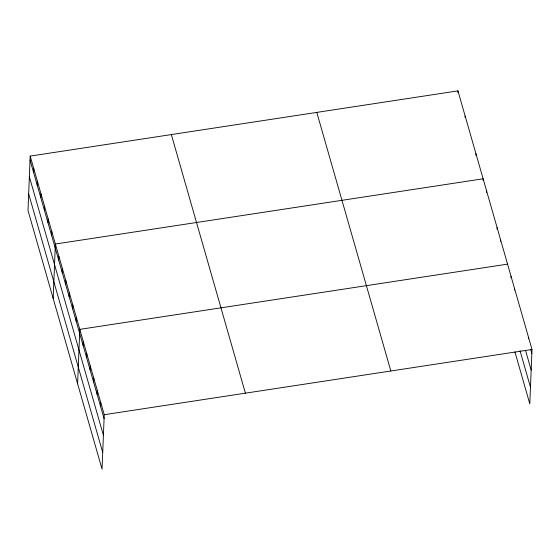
<?xml version="1.0" encoding="UTF-8"?>
<svg xmlns="http://www.w3.org/2000/svg" width="560" height="560" viewBox="0 0 560 560"><rect width="100%" height="100%" fill="white"/><g stroke="black" fill="none" stroke-linecap="round" stroke-linejoin="round"><path stroke-width="0.84" d="M30.184 156.1L28 210.532L102.053 469.126L104.237 414.701L30.184 156.1L457.947 90.874L532 349.468L529.816 403.9L514.92 351.883M33.628 172.599L33.782 168.658M37.219 185.157L37.38 181.223M40.817 197.722L40.978 193.781M44.415 210.28L44.576 206.339M48.013 222.838L48.167 218.904M51.611 235.403L51.765 231.462M53.179 298.452L55.363 244.027L483.126 178.794L483.063 180.369M58.695 260.155L58.856 256.214M62.188 272.342L62.342 268.408M65.681 284.536L65.835 280.595M69.167 296.723L69.328 292.789M72.66 308.917L72.821 304.976M76.153 321.111L76.307 317.17M77.616 383.789L79.8 329.364L507.563 264.131M83.132 345.492L83.293 341.551M86.625 357.679L86.779 353.745M90.118 369.873L90.272 365.932M93.604 382.06L93.765 378.126M97.097 394.254L97.258 390.313M100.59 406.448L100.744 402.507M457.884 92.449L457.947 90.874M465.08 117.565L465.143 115.99M475.867 155.246L475.93 153.671M486.556 192.563L486.619 190.988M497.028 229.131L497.091 227.556M500.521 241.325L500.584 239.75M510.993 277.9L511.056 276.325M514.479 290.087L514.542 288.512M528.444 338.856L528.507 337.281M104.237 414.701L532 349.468M530.677 349.342L531.839 353.409M525.588 350.567L531.174 370.069M520.009 350.665L530.481 387.24M316.785 112.399L390.838 370.993M171.346 134.575L245.399 393.176M30.03 160.041L104.076 418.635M29.358 176.701L103.411 435.302M28.672 193.865L102.718 452.466"/></g></svg>
